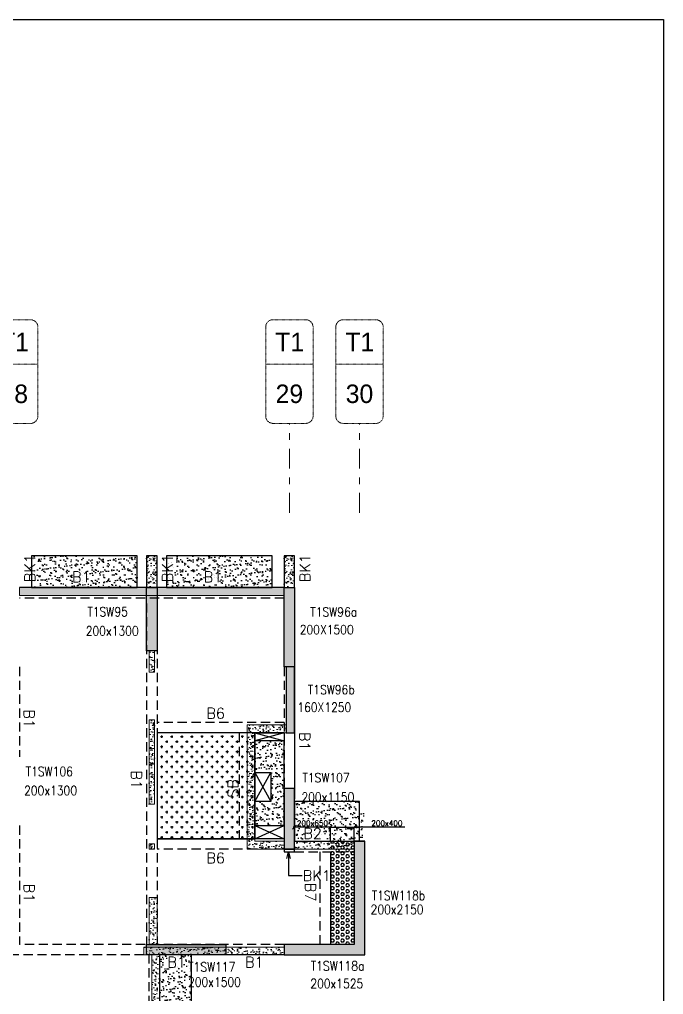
# Model space of a CAD drawing. Header units: millimetres. Extents: x 1078357 to 2594950, y -4969473 to -4636555.
# Drawn here: x 1896756 to 1908928, y -4655435 to -4636994 of the extents above; entities that cross this region are included whole.
import ezdxf
from ezdxf.enums import TextEntityAlignment as Align

# ---------------------------------------------------------------- set-up
doc = ezdxf.new("R2010")
doc.units = ezdxf.units.MM
doc.header["$PDMODE"] = 35
for name, pattern in [('CENTER', [2, 1.25, -0.25, 0.25, -0.25]), ('CONTINOUS', [0]), ('DGN STYLE 7', [8.34, 3.75, -1.67, 1.25, -1.67]), ('HIDDEN', [0.375, 0.25, -0.125]), ('New Retail block$0$CONTINOUS', [0])]:
    doc.linetypes.add(name, pattern=pattern)
doc.layers.get('0').update_dxf_attribs({"lineweight": 0})
doc.layers.get('Defpoints').update_dxf_attribs({"lineweight": 0})
for name, color, linetype, lineweight in [('A-_ANOTDIMA_D-', 6, 'Continuous', 13), ('A-_ANOTGRID_E-', 8, 'DGN STYLE 7', 13), ('Boundary', 40, 'Continuous', 30), ('COL. NO.', 30, 'Continuous', 25), ('COL. SIZE', 7, 'Continuous', 25), ('DIM', 9, 'Continuous', 25), ('GRID LINE', 8, 'Continuous', 0), ('HATCH', 8, 'Continuous', 30), ('S-NON STR RCC WALL', 8, 'Continuous', 0)]:
    doc.layers.add(name, color=color, linetype=linetype, lineweight=lineweight)
for name, color, linetype in [('B-200x325', 201, 'HIDDEN'), ('B-200x375', 41, 'HIDDEN'), ('B-200x650', 241, 'HIDDEN'), ('B-300xSLAB THK.', 151, 'Continuous'), ('BK1-200x650', 241, 'HIDDEN'), ('DC BEAM NO.', 7, 'Continuous'), ('DROP SLAB', 8, 'Continuous'), ('S-COLUMN_SHEAR WALL', 1, 'Continuous'), ('S-PROJECTION', 54, 'New Retail block$0$CONTINOUS'), ('SLAB FOLD', 8, 'Continuous')]:
    doc.layers.add(name, color=color, linetype=linetype)
doc.styles.add('Roman', font='romans')
doc.styles.add('ROMANS', font='romans.shx', dxfattribs={"width": 0.85})
doc.styles.get("Standard").update_dxf_attribs({"font": 'Adani Regular.ttf', "height": 500})
doc.dimstyles.new('HARESH', dxfattribs={"dimtxt": 150, "dimasz": 75, "dimexe": 0, "dimexo": 0, "dimgap": 25, "dimtad": 1, "dimdec": 0, "dimdsep": 46, "dimtxsty": 'Roman', "dimblk": 'OBLIQUE', "dimcen": 225, "dimdle": 25, "dimclrd": 2, "dimclre": 2, "dimclrt": 7, "dimadec": 8, "dimazin": 1, "dimtfac": 1, "dimtdec": 0, "dimtmove": 0, "dimatfit": 0, "dimfxl": 1, "dimlwd": -1, "dimlwe": -1, "dimarcsym": 0})
pattern_1 = [(50, (-4526714.12, 23254837.94), (182.184669, -15.9390855), [19.05, -209.55]), (355, (-4526714.12, 23254837.94), (-35.2434214, 191.0568452), [15.24, -167.6405842]), (100.4514447, (-4526698.94, 23254836.6), (146.9412471, 175.1177519), [16.1900088, -178.0902446]), (46.1842, (-4526714.12, 23254888.74), (271.0790409, -42.042328), [28.575, -314.325]), (96.6355576, (-4526691.53, 23254885.23), (237.404134, 247.4261246), [24.2850231, -267.1356082]), (351.1841512, (-4526714.12, 23254888.74), (237.404134, 247.4261246), [22.859967, -251.459732]), (21, (-4526688.72, 23254876.04), (151.6143913, -102.2651982), [19.05, -209.55]), (326, (-4526688.72, 23254876.04), (61.8020283, 184.1879661), [15.24, -167.64]), (71.451445, (-4526676.08, 23254867.51), (213.4164193, 81.9227689), [16.1900088, -178.0899376]), (37.5, (-4526714.12, 23254837.935), (3.08860325, 84.55503887), [0, -165.608, 0, -170.18, 0, -168.275]), (7.5, (-4526714.12, 23254837.935), (66.8196625, 100.18057482), [0, -97.028, 0, -161.798, 0, -64.135]), (327.5, (-4526770.76, 23254837.935), (135.59059517, -5.728744), [0, -63.5, 0, -198.12, 0, -262.89]), (317.5, (-4526796.16, 23254837.94), (148.1291814, 25.42649103), [0, -82.55, 0, -131.572, 0, -186.69])]
pattern_2 = [(50, (-3429489.4, 18570818.75), (182.184669, -15.9390855), [19.05, -209.55]), (355, (-3429489.4, 18570818.75), (-35.2434214, 191.0568452), [15.24, -167.6405842]), (100.4514447, (-3429474.22, 18570817.42), (146.9412471, 175.1177519), [16.1900088, -178.0902446]), (46.1842, (-3429489.4, 18570869.55), (271.0790409, -42.042328), [28.575, -314.325]), (96.6355576, (-3429466.8, 18570866.04), (237.404134, 247.4261246), [24.285023, -267.135608]), (351.1841512, (-3429489.4, 18570869.55), (237.404134, 247.4261246), [22.859967, -251.459732]), (21, (-3429464, 18570856.85), (151.6143913, -102.2651982), [19.05, -209.55]), (326, (-3429464, 18570856.85), (61.8020283, 184.1879661), [15.24, -167.64]), (71.451445, (-3429451.37, 18570848.33), (213.4164193, 81.9227689), [16.1900088, -178.0899376]), (37.5, (-3429489.4, 18570818.75), (3.08860325, 84.55503887), [0, -165.608, 0, -170.18, 0, -168.275]), (7.5, (-3429489.4, 18570818.75), (66.8196625, 100.18057482), [0, -97.028, 0, -161.798, 0, -64.135]), (327.5, (-3429546.044, 18570818.75), (135.59059517, -5.728744), [0, -63.5, 0, -198.12, 0, -262.89]), (317.5, (-3429571.44, 18570818.75), (148.1291814, 25.42649103), [0, -82.55, 0, -131.572, 0, -186.69])]
pattern_3 = [(37.4701541, (-1093177.19, 9339832.47), (-4.7236114, 146.8264517), [0, -115.824, 0, -129.54, 0, -123.825]), (7.4701541, (-1093177.2, 9339832.47), (134.9689868, 214.9772528), [0, -62.484, 0, -104.394, 0, -40.005]), (327.4701541, (-1093270.92, 9339832.52), (237.2979035, 0.3075449), [0, -38.1, 0, -137.16, 0, -179.07]), (317.4701541, (-1093270.92, 9339832.52), (229.1017424, 66.759465), [0, -19.05, 0, -89.916, 0, -102.87])]

# ---------------------------------------------------------------- blocks, each defined once
blk = doc.blocks.new('_Oblique')
at = {"color": 0, "linetype": 'ByBlock', "lineweight": -2}
blk.add_line((-0.5, -0.5), (0.5, 0.5), dxfattribs=at)
blk = doc.blocks.new('*D1434')
at = {"layer": 'Defpoints', "color": 0, "ltscale": 700, "transparency": 16777216}
for p in [(1903081, -4652272), (1902631, -4652538, 0), (1903081, -4652538, 0)]:
    blk.add_point(p, dxfattribs=at)
at = {"layer": 'DIM', "color": 2, "ltscale": 700, "transparency": 16777216}
for p, q in [((1902631, -4652272), (1902556, -4652272)), ((1902631, -4652538), (1902631, -4652272)), ((1902631, -4652272), (1903081, -4652272)), ((1902631, -4652272), (1903081, -4652272)), ((1903081, -4652538), (1903081, -4652272)), ((1903081, -4652272), (1903156, -4652272)), ((1904037, -4652272), (1903081, -4652272))]:
    blk.add_line(p, q, dxfattribs=at)
at = {"layer": 'DIM', "color": 2, "ltscale": 700, "transparency": 16777216, "xscale": 75, "yscale": 75, "zscale": 75}
blk.add_blockref('_Oblique', (1902631, -4652272), dxfattribs=at)
at = {"layer": 'DIM', "color": 2, "ltscale": 700, "transparency": 16777216, "xscale": 75, "yscale": 75, "zscale": 75, "rotation": 180}
blk.add_blockref('_Oblique', (1903081, -4652272), dxfattribs=at)
at = {"layer": 'DIM', "color": 7, "ltscale": 700, "transparency": 16777216, "insert": (1903700, -4652197), "char_height": 150, "attachment_point": 5, "style": 'Roman'}
blk.add_mtext('{\\H0.666667x;200x400}', dxfattribs=at)
blk = doc.blocks.new('*D1435')
at = {"layer": 'Defpoints', "color": 0, "ltscale": 700, "transparency": 16777216}
for p in [(1901956, -4652272), (1901956, -4652538, 0), (1902631, -4652538)]:
    blk.add_point(p, dxfattribs=at)
at = {"layer": 'DIM', "color": 2, "ltscale": 700, "transparency": 16777216}
for p, q in [((1902656, -4652272), (1901931, -4652272)), ((1901956, -4652538), (1901956, -4652272)), ((1902631, -4652538), (1902631, -4652272))]:
    blk.add_line(p, q, dxfattribs=at)
at = {"layer": 'DIM', "color": 2, "ltscale": 700, "transparency": 16777216, "xscale": 75, "yscale": 75, "zscale": 75, "rotation": 180}
blk.add_blockref('_Oblique', (1901956, -4652272), dxfattribs=at)
at = {"layer": 'DIM', "color": 2, "ltscale": 700, "transparency": 16777216, "xscale": 75, "yscale": 75, "zscale": 75}
blk.add_blockref('_Oblique', (1902631, -4652272), dxfattribs=at)
at = {"layer": 'DIM', "color": 7, "ltscale": 700, "transparency": 16777216, "insert": (1902293, -4652197), "char_height": 150, "attachment_point": 5, "style": 'Roman'}
blk.add_mtext('{\\H0.666667x;200x650}', dxfattribs=at)
blk = doc.blocks.new('G$CD63B60BD')
at = {"layer": 'COL. NO.', "linetype": 'Continuous', "style": 'ROMANS', "width": 0.85}
for s, p in [('T1SW95', (85332, 15354, -320)), ('T1SW96a', (89546, 15350, -320)), ('T1SW96b', (89500, 13881, -320)), ('T1SW106', (84166, 12333, -320)), ('T1SW107', (89398, 12216, -320)), ('T1SW118b', (90707, 9987, -320)), ('T1SW117', (87238, 8637, -320)), ('T1SW118a', (89556, 8656, -320))]:
    blk.add_text(s, height=175, dxfattribs=at).set_placement(p)
at = {"layer": 'COL. SIZE', "linetype": 'Continuous', "style": 'ROMANS', "width": 0.85}
for s, p in [('200x1300', (85302, 14992, -320)), ('200X1500', (89347, 15016, -320)), ('160X1250', (89301, 13548, -320)), ('200x1300', (84137, 11973, -320)), ('200x1150', (89378, 11848, -320)), ('200x2150', (90686, 9723, -320)), ('200x1500', (87235, 8349, -320)), ('200x1525', (89546, 8321, -320))]:
    blk.add_text(s, height=175, dxfattribs=at).set_placement(p)
blk = doc.blocks.new('Tower grid nomenclature-ex')
at = {"layer": 'A-_ANOTGRID_E-'}
blk.add_lwpolyline([(-1250, -600), (1750, -600, 0.414214), (2000, -350), (2000, 750, 0.414214), (1750, 1000), (-1250, 1000, 0.414214), (-1500, 750), (-1500, -350, 0.414214)], format="xyb", close=True, dxfattribs=at)
blk.add_lwpolyline([(0, 1000), (0, -600)], dxfattribs=at)
at = {"layer": 'A-_ANOTGRID_E-', "flags": 8}
for p in [(-1235, 400), (1788, 400)]:
    blk.add_attdef('GRID', text='', height=625, dxfattribs=at).set_placement(p, align=Align.MIDDLE_CENTER)
blk = doc.blocks.new('T1')
at = {"layer": 'GRID LINE', "linetype": 'DGN STYLE 7', "ltscale": 100, "elevation": 0}
for points in [[(128711, -31827), (128711, -30138)], [(130036, -31827), (130036, -30138)]]:
    blk.add_lwpolyline(points, dxfattribs=at)
at = {"layer": 'GRID LINE'}
ref = blk.add_blockref('Tower grid nomenclature-ex', (123399, -29018, 0), dxfattribs=dict(at, xscale=0.56, yscale=0.56, zscale=0.56, rotation=270))
ref.add_attrib('GRID', '28', dxfattribs={"layer": 'A-_ANOTGRID_E-', "height": 350}).set_placement((123511, -29578, 0), align=Align.MIDDLE_CENTER)
ref.add_attrib('GRID', 'T1', dxfattribs={"layer": 'A-_ANOTGRID_E-', "height": 350}).set_placement((123516, -28598, 0), align=Align.MIDDLE_CENTER)
ref = blk.add_blockref('Tower grid nomenclature-ex', (128599, -29018, 0), dxfattribs=dict(at, xscale=0.56, yscale=0.56, zscale=0.56, rotation=270))
ref.add_attrib('GRID', '29', dxfattribs={"layer": 'A-_ANOTGRID_E-', "height": 350}).set_placement((128711, -29578, 0), align=Align.MIDDLE_CENTER)
ref.add_attrib('GRID', 'T1', dxfattribs={"layer": 'A-_ANOTGRID_E-', "height": 350}).set_placement((128716, -28598, 0), align=Align.MIDDLE_CENTER)
ref = blk.add_blockref('Tower grid nomenclature-ex', (129924, -29018, 0), dxfattribs=dict(at, xscale=0.56, yscale=0.56, zscale=0.56, rotation=270))
ref.add_attrib('GRID', '30', dxfattribs={"layer": 'A-_ANOTGRID_E-', "height": 350}).set_placement((130036, -29578, 0), align=Align.MIDDLE_CENTER)
ref.add_attrib('GRID', 'T1', dxfattribs={"layer": 'A-_ANOTGRID_E-', "height": 350}).set_placement((130041, -28598, 0), align=Align.MIDDLE_CENTER)

msp = doc.modelspace()

# ---------------------------------------------------------------- hatches: boundary and pattern name
at = {"layer": 'DROP SLAB'}
h = msp.add_hatch(dxfattribs=at)
h.set_pattern_fill('CROSS', color=8, scale=15, angle=0.03079)
h.set_pattern_definition([(180.03079016, (-1451735.6, 9389968.63), (-95.1987999, -95.3011726), [47.625, -142.875]), (270.03079016, (-1451759.43, 9389992.43), (95.3011726, -95.1987999), [47.625, -142.875])])
h.paths.add_polyline_path([(1901207, -4650488), (1899356.1, -4650488), (1899356.1, -4652487.8), (1901207, -4652487.8)])
at = {"layer": 'HATCH'}
h = msp.add_hatch(dxfattribs=at)
h.set_pattern_fill('AR-SAND', color=8, scale=3, angle=179.97015)
h.set_pattern_definition(pattern_3)
h.paths.add_polyline_path([(1898981.4, -4647137.8), (1896981.4, -4647137.8), (1896981.4, -4647737.8), (1898981.4, -4647737.8)])
h = msp.add_hatch(dxfattribs=at)
h.set_pattern_fill('AR-SAND', color=8, scale=3, angle=179.97015)
h.set_pattern_definition(pattern_3)
h.paths.add_polyline_path([(1901531.4, -4647137.8), (1899531.4, -4647137.8), (1899531.4, -4647737.8), (1901531.4, -4647737.8)])
h = msp.add_hatch(dxfattribs=at)
h.set_pattern_fill('AR-SAND', color=8, scale=3, angle=0.02985)
h.set_pattern_definition([(37.47015413, (-3130291.54, 18707907.62), (-4.72361136, 146.8264517), [0, -115.824, 0, -129.54, 0, -123.825]), (7.4701541, (-3130291.54, 18707907.62), (134.9689868, 214.9772528), [0, -62.484, 0, -104.394, 0, -40.005]), (327.4701541, (-3130385.26, 18707907.67), (237.2979035, 0.3075449), [0, -38.1, 0, -137.16, 0, -179.07]), (317.4701541, (-3130385.26, 18707907.67), (229.1017424, 66.759465), [0, -19.05, 0, -89.916, 0, -102.87])])
edge = h.paths.add_edge_path()
edge.add_line((1901741.5, -4650637.8), (1901207, -4650637.8))
edge.add_line((1901207, -4650637.8), (1901207, -4651237.8))
edge.add_line((1901207, -4651237.8), (1901506.1, -4651237.8))
edge.add_line((1901506.1, -4651237.8), (1901506.1, -4651787.8))
edge.add_line((1901506.1, -4651787.8), (1901206.1, -4651787.8))
edge.add_line((1901206.1, -4651787.8), (1901206.1, -4652237.8))
edge.add_line((1901206.1, -4652237.8), (1901756.1, -4652237.8))
edge.add_line((1901756.1, -4652237.8), (1901756.1, -4650637.8))
h = msp.add_hatch(dxfattribs=at)
h.set_pattern_fill('AR-SAND', color=8, scale=3, angle=179.97015)
h.set_pattern_definition([(37.4701541, (-2190401.82, 14023851.64), (-4.72361136, 146.8264517), [0, -115.824, 0, -129.54, 0, -123.825]), (7.4701541, (-2190401.82, 14023851.64), (134.9689868, 214.9772528), [0, -62.484, 0, -104.394, 0, -40.005]), (327.4701541, (-2190495.54, 14023851.69), (237.2979035, 0.3075449), [0, -38.1, 0, -137.16, 0, -179.07]), (317.4701541, (-2190495.54, 14023851.69), (229.1017424, 66.759465), [0, -19.05, 0, -89.916, 0, -102.87])])
h.paths.add_polyline_path([(1903181.1, -4651787.7), (1901956.4, -4651787.7), (1901956.4, -4652537.8), (1903181.1, -4652537.8)])
h = msp.add_hatch(dxfattribs=at)
h.set_pattern_fill('AR-SAND', color=8, scale=3, angle=179.97015)
h.set_pattern_definition([(37.4701541, (-2190401.91, 14023851.66), (-4.72361136, 146.8264517), [0, -115.824, 0, -129.54, 0, -123.825]), (7.4701541, (-2190401.9, 14023851.66), (134.9689868, 214.9772528), [0, -62.484, 0, -104.394, 0, -40.005]), (327.4701541, (-2190495.63, 14023851.71), (237.2979035, 0.3075449), [0, -38.1, 0, -137.16, 0, -179.07]), (317.4701541, (-2190495.63, 14023851.71), (229.1017424, 66.759465), [0, -19.05, 0, -89.916, 0, -102.87])])
h.paths.add_polyline_path([(1903281.3, -4651937.8), (1901956.4, -4651937.8), (1901956.4, -4652537.7), (1903281.3, -4652537.7)])
h = msp.add_hatch(dxfattribs=at)
h.set_pattern_fill('AR-SAND', color=8, scale=3, angle=179.97015)
h.set_pattern_definition([(37.4701541, (-2187226.89, 14026601.66), (-4.72361136, 146.8264517), [0, -115.824, 0, -129.54, 0, -123.825]), (7.4701541, (-2187226.9, 14026601.66), (134.9689868, 214.9772528), [0, -62.484, 0, -104.394, 0, -40.005]), (327.4701541, (-2187320.62, 14026601.71), (237.2979035, 0.3075449), [0, -38.1, 0, -137.16, 0, -179.07]), (317.4701541, (-2187320.62, 14026601.71), (229.1017424, 66.759465), [0, -19.05, 0, -89.916, 0, -102.87])])
h.paths.add_polyline_path([(1900006.3, -4654687.8), (1899406.4, -4654687.8), (1899406.4, -4656687.8), (1900006.3, -4656687.8)])
at = {"layer": 'S-COLUMN_SHEAR WALL', "lineweight": 25}
h = msp.add_hatch(color=1, dxfattribs=at)
h.dxf.hatch_style = 1
h.paths.add_polyline_path([(1899156.1, -4648937.8), (1899356.1, -4648937.8), (1899356.1, -4647737.8), (1899156.1, -4647737.8)])
at = {"layer": 'S-COLUMN_SHEAR WALL', "lineweight": 25, "extrusion": (-1.00316e-06, 2.11765e-11, 1)}
h = msp.add_hatch(color=1, dxfattribs=at)
h.dxf.hatch_style = 1
h.paths.add_polyline_path([(1901756.1, -4647737.8), (1901956.1, -4647737.8), (1901956.1, -4649237.8), (1901756.1, -4649237.8)])
at = {"layer": 'S-COLUMN_SHEAR WALL', "lineweight": 25, "extrusion": (-1.00316e-06, -2.11765e-11, 1)}
h = msp.add_hatch(color=1, dxfattribs=at)
h.dxf.hatch_style = 1
h.paths.add_polyline_path([(1901796.1, -4650487.9), (1901956.1, -4650487.9), (1901956.1, -4649237.8), (1901796.1, -4649237.8)])
at = {"layer": 'S-COLUMN_SHEAR WALL', "lineweight": 25, "extrusion": (-1.00316e-06, 2.11765e-11, 1)}
h = msp.add_hatch(color=1, dxfattribs=at)
h.dxf.hatch_style = 1
h.paths.add_polyline_path([(1901756.1, -4652687.8), (1901956.1, -4652687.8), (1901956.1, -4651537.8), (1901756.1, -4651537.8)])
h = msp.add_hatch(color=1, dxfattribs=at)
h.dxf.hatch_style = 1
h.paths.add_polyline_path([(1903081.1, -4654487.8), (1901756.1, -4654487.8), (1901756.1, -4654687.8), (1903281.1, -4654687.8), (1903281.1, -4652537.8), (1903081.1, -4652537.8)])
at = {"layer": 'S-COLUMN_SHEAR WALL', "lineweight": 25}
h = msp.add_hatch(color=1, dxfattribs=at)
h.dxf.hatch_style = 1
h.paths.add_polyline_path([(1899156.1, -4654487.8), (1900656.1, -4654487.8), (1900656.1, -4654687.8), (1899156.1, -4654687.8)])
at = {"layer": 'S-NON STR RCC WALL'}
h = msp.add_hatch(dxfattribs=at)
h.set_pattern_fill('AR-CONC', color=256, angle=180)
h.set_pattern_definition([(50, (-6634688.66, 32907950.42), (182.184669, -15.93908554), [19.05, -209.55]), (355, (-6634688.66, 32907950.42), (-35.2434214, 191.0568452), [15.24, -167.6405842]), (100.4514447, (-6634673.48, 32907949.1), (146.9412471, 175.1177519), [16.1900088, -178.0902446]), (46.1842, (-6634688.66, 32908001.22), (271.0790409, -42.0423279), [28.575, -314.325]), (96.6355576, (-6634666.08, 32907997.72), (237.404134, 247.4261246), [24.2850231, -267.1356082]), (351.1841512, (-6634688.66, 32908001.22), (237.404134, 247.4261246), [22.859967, -251.459732]), (21, (-6634663.26, 32907988.52), (151.61439127, -102.2651982), [19.05, -209.55]), (326, (-6634663.26, 32907988.52), (61.80202835, 184.1879661), [15.24, -167.64]), (71.451445, (-6634650.63, 32907980), (213.4164193, 81.9227689), [16.1900088, -178.0899376]), (37.5, (-6634688.665, 32907950.424), (3.08860325, 84.55503887), [0, -165.608, 0, -170.18, 0, -168.275]), (7.5, (-6634688.665, 32907950.42), (66.8196625, 100.18057482), [0, -97.028, 0, -161.798, 0, -64.135]), (327.5, (-6634745.31, 32907950.424), (135.59059517, -5.72874399), [0, -63.5, 0, -198.12, 0, -262.89]), (317.5, (-6634770.71, 32907950.42), (148.1291814, 25.42649103), [0, -82.55, 0, -131.572, 0, -186.69])])
h.paths.add_polyline_path([(1899356.1, -4647737.8), (1899356.1, -4647137.8), (1899156.1, -4647137.8), (1899156.1, -4647737.8), (1899356.1, -4647737.8)], is_closed=False)
h = msp.add_hatch(dxfattribs=at)
h.set_pattern_fill('AR-CONC', color=256, angle=180)
h.set_pattern_definition([(50, (-6632088.66, 32907950.42), (182.184669, -15.93908554), [19.05, -209.55]), (355, (-6632088.66, 32907950.42), (-35.2434214, 191.0568452), [15.24, -167.6405842]), (100.4514447, (-6632073.48, 32907949.1), (146.9412471, 175.1177519), [16.1900088, -178.0902446]), (46.1842, (-6632088.66, 32908001.22), (271.0790409, -42.0423279), [28.575, -314.325]), (96.6355576, (-6632066.08, 32907997.72), (237.404134, 247.4261246), [24.2850231, -267.1356082]), (351.1841512, (-6632088.66, 32908001.22), (237.404134, 247.4261246), [22.859967, -251.459732]), (21, (-6632063.26, 32907988.52), (151.61439127, -102.2651982), [19.05, -209.55]), (326, (-6632063.26, 32907988.52), (61.80202835, 184.1879661), [15.24, -167.64]), (71.451445, (-6632050.63, 32907980), (213.4164193, 81.9227689), [16.1900088, -178.0899376]), (37.5, (-6632088.665, 32907950.424), (3.08860325, 84.55503887), [0, -165.608, 0, -170.18, 0, -168.275]), (7.5, (-6632088.665, 32907950.42), (66.8196625, 100.18057482), [0, -97.028, 0, -161.798, 0, -64.135]), (327.5, (-6632145.31, 32907950.424), (135.59059517, -5.72874399), [0, -63.5, 0, -198.12, 0, -262.89]), (317.5, (-6632170.71, 32907950.42), (148.1291814, 25.42649103), [0, -82.55, 0, -131.572, 0, -186.69])])
h.paths.add_polyline_path([(1901956.1, -4647737.8), (1901956.1, -4647137.8), (1901756.1, -4647137.8), (1901756.1, -4647737.8), (1901956.1, -4647737.8)], is_closed=False)
h = msp.add_hatch(dxfattribs=at)
h.set_pattern_fill('AR-CONC', color=256)
h.set_pattern_definition(pattern_2)
h.paths.add_polyline_path([(1891881.4, -4647737.8), (1891556.4, -4647737.8), (1891556.4, -4647887.8), (1891881.4, -4647887.8)])
h.paths.add_polyline_path([(1893681.4, -4647737.8), (1891881.4, -4647737.8), (1891881.4, -4647887.8), (1893681.4, -4647887.8)])
h.paths.add_polyline_path([(1899631.3, -4647737.8), (1898881.4, -4647737.8), (1898881.4, -4647887.8), (1899631.3, -4647887.8)])
h.paths.add_polyline_path([(1898881.4, -4647737.8), (1897081.4, -4647737.8), (1897081.4, -4647887.8), (1898881.4, -4647887.8)])
h.paths.add_polyline_path([(1894431.4, -4647737.8), (1893681.4, -4647737.8), (1893681.4, -4647887.8), (1894431.4, -4647887.8)])
h.paths.add_polyline_path([(1896231.4, -4647737.8), (1894431.4, -4647737.8), (1894431.4, -4647887.8), (1896231.4, -4647887.8)])
h.paths.add_polyline_path([(1901753.4, -4647737.8), (1901431.4, -4647737.8), (1901431.4, -4647887.8), (1901753.4, -4647887.8)])
h.paths.add_polyline_path([(1897081.4, -4647737.8), (1896756.4, -4647737.8), (1896756.4, -4647887.8), (1897081.4, -4647887.8)])
h.paths.add_polyline_path([(1896556.4, -4647737.8), (1896231.4, -4647737.8), (1896231.4, -4647887.8), (1896556.4, -4647887.8)])
h.paths.add_polyline_path([(1901431.4, -4647737.8), (1899631.4, -4647737.8), (1899631.4, -4647887.8), (1901431.4, -4647887.8)])
h = msp.add_hatch(dxfattribs=at)
h.set_pattern_fill('AR-CONC', color=256, angle=180)
h.set_pattern_definition([(50, (1899269.62, -4749442.22), (182.18467, -15.93909), [19.05, -209.55]), (355, (1899269.62, -4749442.22), (-35.24342, 191.05685), [15.24, -167.6406]), (100.45144, (1899284.8, -4749443.55), (146.94125, 175.11775), [16.19, -178.09024]), (46.1842, (1899269.62, -4749391.42), (271.07904, -42.04233), [28.575, -314.325]), (96.63556, (1899292.2, -4749394.93), (237.4041, 247.4261), [24.285, -267.1356]), (351.18415, (1899269.62, -4749391.42), (237.4041, 247.4261), [22.86, -251.4597]), (21, (1899295.02, -4749404.12), (151.6144, -102.2652), [19.05, -209.55]), (326, (1899295.02, -4749404.12), (61.80203, 184.18797), [15.24, -167.64]), (71.45144, (1899307.65, -4749412.65), (213.41642, 81.92277), [16.19, -178.08994]), (37.5, (1899269.62, -4749442.225), (3.088603, 84.55504), [0, -165.608, 0, -170.18, 0, -168.275]), (7.5, (1899269.62, -4749442.225), (66.81966, 100.180575), [0, -97.028, 0, -161.798, 0, -64.135]), (327.5, (1899212.976, -4749442.225), (135.590595, -5.728744), [0, -63.5, 0, -198.12, 0, -262.89]), (317.5, (1899187.58, -4749442.22), (148.12918, 25.42649), [0, -82.55, 0, -131.572, 0, -186.69])])
h.paths.add_polyline_path([(1899206.4, -4648937.8), (1899306.4, -4648937.8), (1899306.4, -4649337.8), (1899206.4, -4649337.8)])
h = msp.add_hatch(dxfattribs=at)
h.set_pattern_fill('AR-CONC', color=256, angle=180)
h.set_pattern_definition([(50, (2996494.33, -9433461.41), (182.184669, -15.9390855), [19.05, -209.55]), (355, (2996494.33, -9433461.41), (-35.2434214, 191.056845), [15.24, -167.640584]), (100.4514447, (2996509.52, -9433462.74), (146.941247, 175.117752), [16.190009, -178.0902446]), (46.1842, (2996494.33, -9433410.61), (271.079041, -42.042328), [28.575, -314.325]), (96.6355576, (2996516.92, -9433414.12), (237.404134, 247.426125), [24.285023, -267.135608]), (351.184151, (2996494.33, -9433410.6), (237.404134, 247.426125), [22.859967, -251.459732]), (21, (2996519.73, -9433423.31), (151.6143913, -102.265198), [19.05, -209.55]), (326, (2996519.73, -9433423.31), (61.802028, 184.187966), [15.24, -167.64]), (71.451445, (2996532.37, -9433431.83), (213.416419, 81.922769), [16.190009, -178.0899376]), (37.5, (2996494.334, -9433461.41), (3.08860325, 84.5550389), [0, -165.608, 0, -170.18, 0, -168.275]), (7.5, (2996494.33, -9433461.41), (66.8196625, 100.1805748), [0, -97.028, 0, -161.798, 0, -64.135]), (327.5, (2996437.69, -9433461.41), (135.5905952, -5.728744), [0, -63.5, 0, -198.12, 0, -262.89]), (317.5, (2996412.29, -9433461.41), (148.1291814, 25.426491), [0, -82.55, 0, -131.572, 0, -186.69])])
h.paths.add_polyline_path([(1899206.4, -4650237.8), (1899306.4, -4650237.8), (1899306.4, -4651837.8), (1899206.4, -4651837.8)])
h = msp.add_hatch(dxfattribs=at)
h.set_pattern_fill('AR-CONC', color=256)
h.set_pattern_definition(pattern_1)
h.paths.add_polyline_path([(1901056.3, -4650337.8), (1901056.3, -4652687.8), (1901756.3, -4652687.8), (1901756.3, -4652537.8), (1901206.3, -4652537.8), (1901206.3, -4650487.8), (1901796.4, -4650487.8), (1901796.4, -4650337.8)])
h = msp.add_hatch(dxfattribs=at)
h.set_pattern_fill('AR-CONC', color=256, angle=180)
h.set_pattern_definition([(50, (2996481.12, -9434826.08), (182.184669, -15.9390855), [19.05, -209.55]), (355, (2996481.12, -9434826.08), (-35.2434214, 191.056845), [15.24, -167.640584]), (100.4514447, (2996496.3, -9434827.4), (146.941247, 175.117752), [16.190009, -178.0902446]), (46.1842, (2996481.12, -9434775.28), (271.079041, -42.042328), [28.575, -314.325]), (96.6355576, (2996503.7, -9434778.78), (237.404134, 247.426125), [24.285023, -267.135608]), (351.184151, (2996481.12, -9434775.28), (237.404134, 247.426125), [22.859967, -251.459732]), (21, (2996506.52, -9434787.98), (151.6143913, -102.265198), [19.05, -209.55]), (326, (2996506.52, -9434787.98), (61.802028, 184.187966), [15.24, -167.64]), (71.451445, (2996519.15, -9434796.5), (213.416419, 81.922769), [16.190009, -178.0899376]), (37.5, (2996481.12, -9434826.077), (3.08860325, 84.5550389), [0, -165.608, 0, -170.18, 0, -168.275]), (7.5, (2996481.12, -9434826.08), (66.8196625, 100.1805748), [0, -97.028, 0, -161.798, 0, -64.135]), (327.5, (2996424.48, -9434826.077), (135.5905952, -5.728744), [0, -63.5, 0, -198.12, 0, -262.89]), (317.5, (2996399.08, -9434826.08), (148.1291814, 25.426491), [0, -82.55, 0, -131.572, 0, -186.69])])
h.paths.add_polyline_path([(1899206.4, -4652687.8), (1899306.4, -4652687.8), (1899306.4, -4652587.8), (1899206.4, -4652587.8)])
h = msp.add_hatch(dxfattribs=at)
h.set_pattern_fill('AR-CONC', color=256)
h.set_pattern_definition(pattern_1)
h.paths.add_polyline_path([(1903081.3, -4652537.8), (1901956.3, -4652537.8), (1901956.3, -4652687.8), (1903081.3, -4652687.8)])
h = msp.add_hatch(dxfattribs=at)
h.set_pattern_fill('AR-CONC', color=256, angle=180)
h.set_pattern_definition([(50, (-5552328.58, 27938857.12), (182.184669, -15.93908554), [19.05, -209.55]), (355, (-5552328.58, 27938857.12), (-35.2434214, 191.0568452), [15.24, -167.6405842]), (100.4514447, (-5552313.4, 27938855.79), (146.9412471, 175.1177519), [16.1900088, -178.0902446]), (46.1842, (-5552328.58, 27938907.92), (271.0790409, -42.042328), [28.575, -314.325]), (96.6355576, (-5552306, 27938904.4), (237.404134, 247.4261246), [24.2850231, -267.1356082]), (351.1841512, (-5552328.58, 27938907.92), (237.404134, 247.4261246), [22.859967, -251.459732]), (21, (-5552303.18, 27938895.22), (151.6143913, -102.2651982), [19.05, -209.55]), (326, (-5552303.18, 27938895.22), (61.8020283, 184.1879661), [15.24, -167.64]), (71.451445, (-5552290.54, 27938886.7), (213.4164193, 81.9227689), [16.1900088, -178.0899376]), (37.5, (-5552328.58, 27938857.115), (3.08860325, 84.55503887), [0, -165.608, 0, -170.18, 0, -168.275]), (7.5, (-5552328.58, 27938857.115), (66.8196625, 100.18057482), [0, -97.028, 0, -161.798, 0, -64.135]), (327.5, (-5552385.22, 27938857.115), (135.59059517, -5.72874399), [0, -63.5, 0, -198.12, 0, -262.89]), (317.5, (-5552410.62, 27938857.12), (148.1291814, 25.42649103), [0, -82.55, 0, -131.572, 0, -186.69])])
h.paths.add_polyline_path([(1899206.4, -4653597.8), (1899356.3, -4653597.8), (1899356.3, -4654487.7), (1899206.4, -4654487.7)])
h = msp.add_hatch(dxfattribs=at)
h.set_pattern_fill('AR-CONC', color=256)
h.set_pattern_definition(pattern_2)
h.paths.add_polyline_path([(1901756.3, -4654687.8), (1901756.3, -4654537.8), (1899106.3, -4654537.8), (1899106.3, -4654687.8), (1899256.4, -4654687.8), (1899256.4, -4656837.8), (1901756.3, -4656837.8), (1901756.3, -4656687.8), (1899406.4, -4656687.8), (1899406.4, -4654687.8)])
at = {"layer": 'SLAB FOLD', "ltscale": 1000}
h = msp.add_hatch(dxfattribs=at)
h.set_pattern_fill('HEX', color=8, scale=10, angle=180)
h.set_pattern_definition([(180, (718156.575, 218286.41), (-7e-15, -54.99261315), [31.75, -63.5]), (300, (718156.575, 218286.41), (47.625, 27.4963066), [31.75, -63.5]), (240, (718124.825, 218286.41), (47.625, -27.4963066), [31.75, -63.5])])
h.paths.add_polyline_path([(1903081.1, -4654477.2), (1902631.1, -4654477.2), (1902631, -4652537.8), (1903081, -4652537.8)])

# ---------------------------------------------------------------- linework, layer by layer
at = {"layer": 'B-200x325', "ltscale": 700}
for p, q in [((1901756.2, -4650288, 0), (1899356.2, -4650288, 0)), ((1901756, -4652687.8, 0), (1899356.2, -4652687.8, 0))]:
    msp.add_line(p, q, dxfattribs=at)
at = {"layer": 'B-200x325', "linetype": 'Continuous', "ltscale": 700}
for p, q in [((1901756.2, -4650488, 0), (1899356.2, -4650488, 0)), ((1901207, -4650488, 0), (1901207, -4652487.8, 0)), ((1901756, -4652487.8, 0), (1899356.2, -4652487.8, 0))]:
    msp.add_line(p, q, dxfattribs=at)
at = {"layer": 'B-200x375', "ltscale": 700}
msp.add_line((1902431, -4652737.8, 0), (1902431, -4654487.8, 0), dxfattribs=at)
at = {"layer": 'B-200x375', "linetype": 'Continuous', "ltscale": 700}
msp.add_line((1902631, -4652737.8, 0), (1902631, -4654477.1, 0), dxfattribs=at)
at = {"layer": 'B-200x650', "linetype": 'CONTINOUS', "ltscale": 700}
for p, q in [((1899356.1, -4647137.8, 0), (1899156.1, -4647137.8, 0)), ((1899156.1, -4647137.8, 0), (1899156.1, -4647737.8, 0)), ((1899356.1, -4647737.8, 0), (1899356.1, -4647137.8, 0)), ((1901956.1, -4647137.8, 0), (1901756.1, -4647137.8, 0)), ((1901756.1, -4647137.8, 0), (1901756.1, -4647737.8, 0)), ((1901956.1, -4647737.8, 0), (1901956.1, -4647137.8, 0)), ((1901756.4, -4647737.8, 0), (1896756.4, -4647737.9, 0)), ((1901956.4, -4649237.7, 0), (1901956.4, -4651737.8, 0)), ((1901956.3, -4652537.7, 0), (1903281.3, -4652537.7, 0)), ((1901756.3, -4654687.7, 0), (1899406.4, -4654687.7, 0)), ((1899406.4, -4656687.8, 0), (1899406.4, -4654687.8, 0))]:
    msp.add_line(p, q, dxfattribs=at)
at = {"layer": 'B-200x650', "linetype": 'HIDDEN', "ltscale": 700}
for p, q in [((1901756.4, -4647937.8, 0), (1896756.4, -4647937.9, 0)), ((1899156.3, -4648037.8, 0), (1899156.3, -4654487.7, 0)), ((1899356.3, -4648037.8, 0), (1899356.3, -4654487.7, 0)), ((1896756.4, -4649237.7, 0), (1896756.4, -4650937.7, 0)), ((1901756.4, -4649237.7, 0), (1901756.4, -4651737.8, 0)), ((1901757.1, -4649537.8, 0), (1901756.4, -4649537.8, 0)), ((1896756.3, -4652237.8, 0), (1896756.3, -4654487.8, 0)), ((1901956.3, -4652737.7, 0), (1903081.3, -4652737.7, 0)), ((1901756.3, -4654487.7, 0), (1896756.3, -4654487.7, 0)), ((1899106.3, -4654687.7, 0), (1890881.1, -4654687.7, 0)), ((1899206.4, -4656687.8, 0), (1899206.4, -4654687.8, 0))]:
    msp.add_line(p, q, dxfattribs=at)
at = {"layer": 'B-300xSLAB THK.', "linetype": 'HIDDEN', "ltscale": 700}
for p, q in [((1900907, -4650488, 0), (1900907, -4652487.8, 0)), ((1901207, -4650488, 0), (1901207, -4652487.8, 0))]:
    msp.add_line(p, q, dxfattribs=at)
at = {"layer": 'BK1-200x650', "linetype": 'Continuous', "ltscale": 700, "elevation": 0}
msp.add_lwpolyline([(1901956.4, -4652687.9), (1901756.4, -4652687.9), (1901756.4, -4652738), (1901956.4, -4652738)], close=True, dxfattribs=at)
at = {"layer": 'Boundary', "ltscale": 700, "elevation": 0}
msp.add_lwpolyline([(1803327.6, -4636994.1), (1908927.8, -4636994.1), (1908927.8, -4673747.9), (1803327.6, -4673747.9)], close=True, dxfattribs=at)
at = {"layer": 'DROP SLAB', "color": 3, "linetype": 'CONTINOUS', "ltscale": 500}
for p, q in [((1901756.1, -4650487.8, 0), (1901206.1, -4650637.8, 0)), ((1901207, -4650488, 0), (1901756.1, -4650637.8, 0)), ((1901206.1, -4651237.7, 0), (1901506.2, -4651787.7, 0)), ((1901206.1, -4651787.7, 0), (1901506.2, -4651237.7, 0)), ((1901206.5, -4652237.9, 0), (1901756.3, -4652487.9, 0)), ((1901206.5, -4652487.9, 0), (1901756.5, -4652237.9, 0))]:
    msp.add_line(p, q, dxfattribs=at)
at = {"layer": 'DROP SLAB', "color": 3, "linetype": 'CONTINOUS', "ltscale": 500, "elevation": 0}
for points in [[(1901207, -4650488), (1899356.1, -4650488), (1899356.1, -4652487.8), (1901207, -4652487.8)], [(1901206.1, -4650488), (1901756.1, -4650488), (1901756.1, -4650637.8), (1901206.1, -4650637.8)], [(1901206.2, -4651237.7), (1901506.1, -4651237.7), (1901506.1, -4651787.8), (1901206.2, -4651787.8)], [(1901206.5, -4652237.9), (1901756.3, -4652237.9), (1901756.3, -4652487.9), (1901206.5, -4652487.9)]]:
    msp.add_lwpolyline(points, close=True, dxfattribs=at)
at = {"layer": 'S-COLUMN_SHEAR WALL', "color": 1, "lineweight": 25, "elevation": 0}
for points in [[(1899156.1, -4647737.8), (1899356.1, -4647737.8), (1899356.1, -4648937.8), (1899156.1, -4648937.8)], [(1899156.1, -4654487.8), (1900656.1, -4654487.8), (1900656.1, -4654687.8), (1899156.1, -4654687.8)]]:
    msp.add_lwpolyline(points, close=True, dxfattribs=at)
at = {"layer": 'S-COLUMN_SHEAR WALL', "color": 1, "lineweight": 25, "extrusion": (-1.00316e-06, 2.11765e-11, 1), "elevation": -1.9}
for points in [[(1901756.1, -4647737.8), (1901956.1, -4647737.8), (1901956.1, -4649237.8), (1901756.1, -4649237.8)], [(1901756.1, -4652687.8), (1901956.1, -4652687.8), (1901956.1, -4651537.8), (1901756.1, -4651537.8)]]:
    msp.add_lwpolyline(points, close=True, dxfattribs=at)
at = {"layer": 'S-COLUMN_SHEAR WALL', "color": 1, "lineweight": 25, "extrusion": (-1.00316e-06, -2.11765e-11, 1), "elevation": -1.9}
msp.add_lwpolyline([(1901796.1, -4650487.9), (1901956.1, -4650487.9), (1901956.1, -4649237.8), (1901796.1, -4649237.8)], close=True, dxfattribs=at)
at = {"layer": 'S-COLUMN_SHEAR WALL', "color": 1, "lineweight": 25, "extrusion": (-1.00316e-06, 2.11765e-11, 1), "elevation": -1.9}
msp.add_lwpolyline([(1903081.1, -4654487.8), (1901756.1, -4654487.8), (1901756.1, -4654687.8), (1903281.1, -4654687.8), (1903281.1, -4652537.8), (1903081.1, -4652537.8), (1903081.1, -4654487.8)], dxfattribs=at)
at = {"layer": 'S-NON STR RCC WALL', "elevation": 0}
for points in [[(1901753.4, -4647737.8), (1896756.4, -4647737.8), (1896756.4, -4647887.8), (1901753.4, -4647887.8)], [(1899206.4, -4648937.8), (1899306.4, -4648937.8), (1899306.4, -4649337.8), (1899206.4, -4649337.8)], [(1901056.3, -4650337.8), (1901056.3, -4652687.8), (1901756.3, -4652687.8), (1901756.3, -4652537.8), (1901206.3, -4652537.8), (1901206.3, -4650487.8), (1901796.4, -4650487.8), (1901796.4, -4650337.8)], [(1903081.3, -4652537.8), (1901956.3, -4652537.8), (1901956.3, -4652687.8), (1903081.3, -4652687.8)], [(1901756.3, -4654687.8), (1901756.3, -4654537.8), (1899106.3, -4654537.8), (1899106.3, -4654687.8), (1899256.4, -4654687.8), (1899256.4, -4656837.8), (1901756.3, -4656837.8), (1901756.3, -4656687.8), (1899406.4, -4656687.8), (1899406.4, -4654687.8)]]:
    msp.add_lwpolyline(points, close=True, dxfattribs=at)
at = {"layer": 'S-NON STR RCC WALL', "ltscale": 700, "elevation": 0}
for points in [[(1899206.4, -4650237.8), (1899306.4, -4650237.8), (1899306.4, -4651837.8), (1899206.4, -4651837.8)], [(1899206.4, -4652687.8), (1899306.4, -4652687.8), (1899306.4, -4652587.8), (1899206.4, -4652587.8)], [(1899206.4, -4653597.8), (1899356.3, -4653597.8), (1899356.3, -4654487.7), (1899206.4, -4654487.7)]]:
    msp.add_lwpolyline(points, close=True, dxfattribs=at)
at = {"layer": 'S-PROJECTION'}
msp.add_line((1900006.3, -4656687.8, 0), (1900006.3, -4654687.7, 0), dxfattribs=at)
at = {"layer": 'S-PROJECTION', "elevation": 0}
for points in [[(1898981.4, -4647137.8), (1896981.4, -4647137.8), (1896981.4, -4647737.8), (1898981.4, -4647737.8)], [(1901531.4, -4647137.8), (1899531.4, -4647137.8), (1899531.4, -4647737.8), (1901531.4, -4647737.8)], [(1903181.1, -4651787.7), (1901956.4, -4651787.7), (1901956.4, -4652537.8), (1903181.1, -4652537.8)]]:
    msp.add_lwpolyline(points, close=True, dxfattribs=at)
at = {"layer": 'SLAB FOLD', "color": 8, "ltscale": 1000, "elevation": 0}
msp.add_lwpolyline([(1901741.5, -4650637.8), (1901207, -4650637.8), (1901207, -4651237.8), (1901506.1, -4651237.8), (1901506.1, -4651787.8), (1901206.1, -4651787.8), (1901206.1, -4652237.8), (1901756.1, -4652237.8), (1901756.1, -4650637.8)], dxfattribs=at)

# ---------------------------------------------------------------- block references
at = {"layer": 'A-_ANOTDIMA_D-', "color": 2, "linetype": 'CENTER', "ltscale": 700}
msp.add_blockref('T1', (1773145.8, -4614495.1, 0), dxfattribs=at)
at = {"layer": 'A-_ANOTDIMA_D-', "color": 2, "ltscale": 700}
msp.add_blockref('G$CD63B60BD', (1812706.1, -4663637.8, 0), dxfattribs=at)

# ---------------------------------------------------------------- texts
at = {"layer": 'B-200x325', "linetype": 'Continuous', "ltscale": 700, "style": 'ROMANS'}
for p in [(1900286.6, -4650215.9, -2.7), (1900286.6, -4652953, -2.7)]:
    msp.add_text('B6', height=200, rotation=0.00094, dxfattribs=at).set_placement(p)
at = {"layer": 'B-200x375', "linetype": 'Continuous', "ltscale": 700, "style": 'ROMANS'}
msp.add_text('B7', height=200, rotation=269.99866, dxfattribs=at).set_placement((1902156.9, -4653322.7, -2.7))
at = {"layer": 'B-200x650', "linetype": 'HIDDEN', "ltscale": 500, "style": 'ROMANS'}
for s, rotation, p in [('BK1', 90, (1897051.7, -4647637.4, 50)), ('BK1', 90, (1899651.7, -4647637.4, 50)), ('BK1', 90, (1902251.7, -4647637.4, 50)), ('B1', 359.99906, (1897749.1, -4647637.4, -2.7)), ('B1', 359.99906, (1900238.1, -4647637.5, -2.7)), ('B1', 269.99906, (1896838.7, -4650044.5, -2.7)), ('B1', 269.99906, (1902046.8, -4650467.9, -2.7)), ('B1', 269.99906, (1898865.5, -4651197.5, -2.7)), ('B1', 269.99906, (1896839.5, -4653339.7, -2.7)), ('B1', 359.99906, (1899549.4, -4654924.9, -2.7)), ('B1', 359.99906, (1901018.3, -4654925, -2.7))]:
    msp.add_text(s, height=200, rotation=rotation, dxfattribs=at).set_placement(p)
at = {"layer": 'B-300xSLAB THK.', "linetype": 'Continuous', "ltscale": 700, "style": 'ROMANS'}
msp.add_text('SB', height=200, rotation=90.00094, dxfattribs=at).set_placement((1900890.9, -4651712.3, -2.7))
at = {"layer": 'BK1-200x650', "linetype": 'Continuous', "ltscale": 700, "style": 'ROMANS'}
msp.add_text('BK1', height=200, rotation=359.99906, dxfattribs=at).set_placement((1902109.5, -4653287.7, -2.7))
at = {"layer": 'DC BEAM NO.', "linetype": 'Continuous', "ltscale": 500, "style": 'ROMANS'}
msp.add_text('B2', height=200, dxfattribs=at).set_placement((1902120.4, -4652490.7, -2.7))

# ---------------------------------------------------------------- dimensions: what is measured, and where the dimension line sits
at = {"layer": 'DIM', "ltscale": 700}
dim = msp.add_linear_dim(base=(1901955.9, -4652271.8, 0), p1=(1902630.9, -4652537.8, 0), p2=(1901955.9, -4652537.8, 0), angle=180, text='{\\H0.666667x;200x650}', dimstyle='HARESH', override={"dimtxsty": 'Roman', "dimtmove": 1}, dxfattribs=at)
dim.commit()
dim.dimension.update_dxf_attribs({"geometry": '*D1435', "text_midpoint": (1902293.4, -4652196.8, 0)})
dim = msp.add_linear_dim(base=(1903080.9, -4652271.8, 0), p1=(1902630.9, -4652537.8, 0), p2=(1903080.9, -4652537.8, 0), angle=180, text='{\\H0.666667x;200x400}', dimstyle='HARESH', override={"dimtxsty": 'Roman', "dimtmove": 1}, dxfattribs=at)
dim.commit()
dim.dimension.update_dxf_attribs({"geometry": '*D1434', "text_midpoint": (1903700.2, -4652293.5, 0), "dimtype": 160})

# ---------------------------------------------------------------- leaders
at = {"layer": 'BK1-200x650', "linetype": 'Continuous', "ltscale": 700}
msp.add_leader([(1901839.9, -4652738, 0), (1901839.9, -4653185.5, 0), (1902098.7, -4653185.5, 0)], dimstyle='HARESH', override={"dimasz": 125, "dimgap": 25, "dimtad": 0, "dimldrblk": 'Open30'}, dxfattribs=at)

doc.saveas('drawing.dxf')
